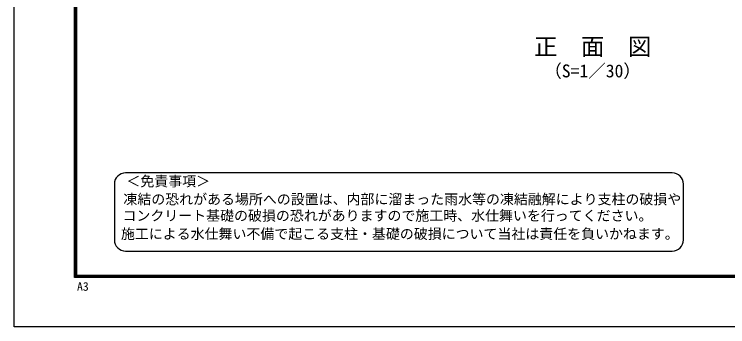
# Model space of a CAD drawing. Units: millimetres, scale not verified. Extents: x -6300 to 6300, y -4455 to 4455.
# Drawn here: x -6300 to -1512, y -4455 to -2357 of the extents above; entities that cross this region are included whole.
import ezdxf
from ezdxf.enums import TextEntityAlignment as Align

# ---------------------------------------------------------------- set-up
doc = ezdxf.new("R2010")
doc.units = ezdxf.units.MM
doc.header["$LTSCALE"] = 20
doc.layers.add('0-0_D-TTL-TXT', color=7, linetype='Continuous', lineweight=25)
doc.layers.add('1-0_D-TTL', color=7, linetype='Continuous', lineweight=25)
doc.styles.add('ＭＳ ゴシック', font='')
doc.styles.get('ＭＳ ゴシック').set_extended_font_data('MS Gothic')

msp = doc.modelspace()

# ---------------------------------------------------------------- linework, layer by layer
at = {"layer": '0-0_D-TTL-TXT', "color": 2}
for p, q in [((-1884.49, -3421.8), (-5552.81, -3421.8)), ((-5627.81, -3496.8), (-5627.81, -3871.8)), ((-1809.49, -3871.8), (-1809.49, -3496.8)), ((-5552.81, -3946.8), (-1884.49, -3946.8))]:
    msp.add_line(p, q, dxfattribs=at)
for centre, start, end in [((-5552.81, -3496.8), 90, 180), ((-1884.49, -3496.8), 0, 90), ((-5552.81, -3871.8), 180, 270), ((-1884.49, -3871.8), 270, 0)]:
    msp.add_arc(centre, 75, start, end, dxfattribs=at)
at = {"layer": '1-0_D-TTL', "color": 2}
msp.add_lwpolyline([(-6300, 4455), (6300, 4455), (6300, -4455), (-6300, -4455)], close=True, dxfattribs=at)
at = {"layer": '1-0_D-TTL'}
for points in [[(-5895, 4125), (5895, 4125), (5895, -4125), (-5895, -4125)], [(-5891.25, 4121.25), (5891.25, 4121.25), (5891.25, -4121.25), (-5891.25, -4121.25)], [(-5887.5, 4117.5), (5887.5, 4117.5), (5887.5, -4117.5), (-5887.5, -4117.5)], [(-5883.75, 4113.75), (5883.75, 4113.75), (5883.75, -4113.75), (-5883.75, -4113.75)], [(-5880, 4110), (5880, 4110), (5880, -4110), (-5880, -4110)]]:
    msp.add_lwpolyline(points, close=True, dxfattribs=at)

# ---------------------------------------------------------------- texts
at = {"layer": '0-0_D-TTL-TXT', "style": 'ＭＳ ゴシック'}
for s, height, p in [('正\u3000面\u3000図', 115.4, (-2811.48, -2667.08)), ('（S=1／30）', 86.66, (-2743.26, -2806.87)), ('＜免責事項＞ \u3000\u3000', 68.62, (-5547.25, -3533.07)), ('凍結の恐れがある場所への設置は、内部に溜まった雨水等の凍結融解により支柱の破損や', 68.62, (-5567.54, -3653.81)), ('コンクリート基礎の破損の恐れがありますので施工時、水仕舞いを行ってください。', 68.62, (-5573.71, -3763.94)), ('施工による水仕舞い不備で起こる支柱・基礎の破損について当社は責任を負いかねます。 ', 68.62, (-5584.19, -3886.18)), ('A3', 57.77, (-5878.95, -4230.92))]:
    msp.add_text(s, height=height, dxfattribs=at).set_placement(p, align=Align.BOTTOM_LEFT)

doc.saveas('drawing.dxf')
